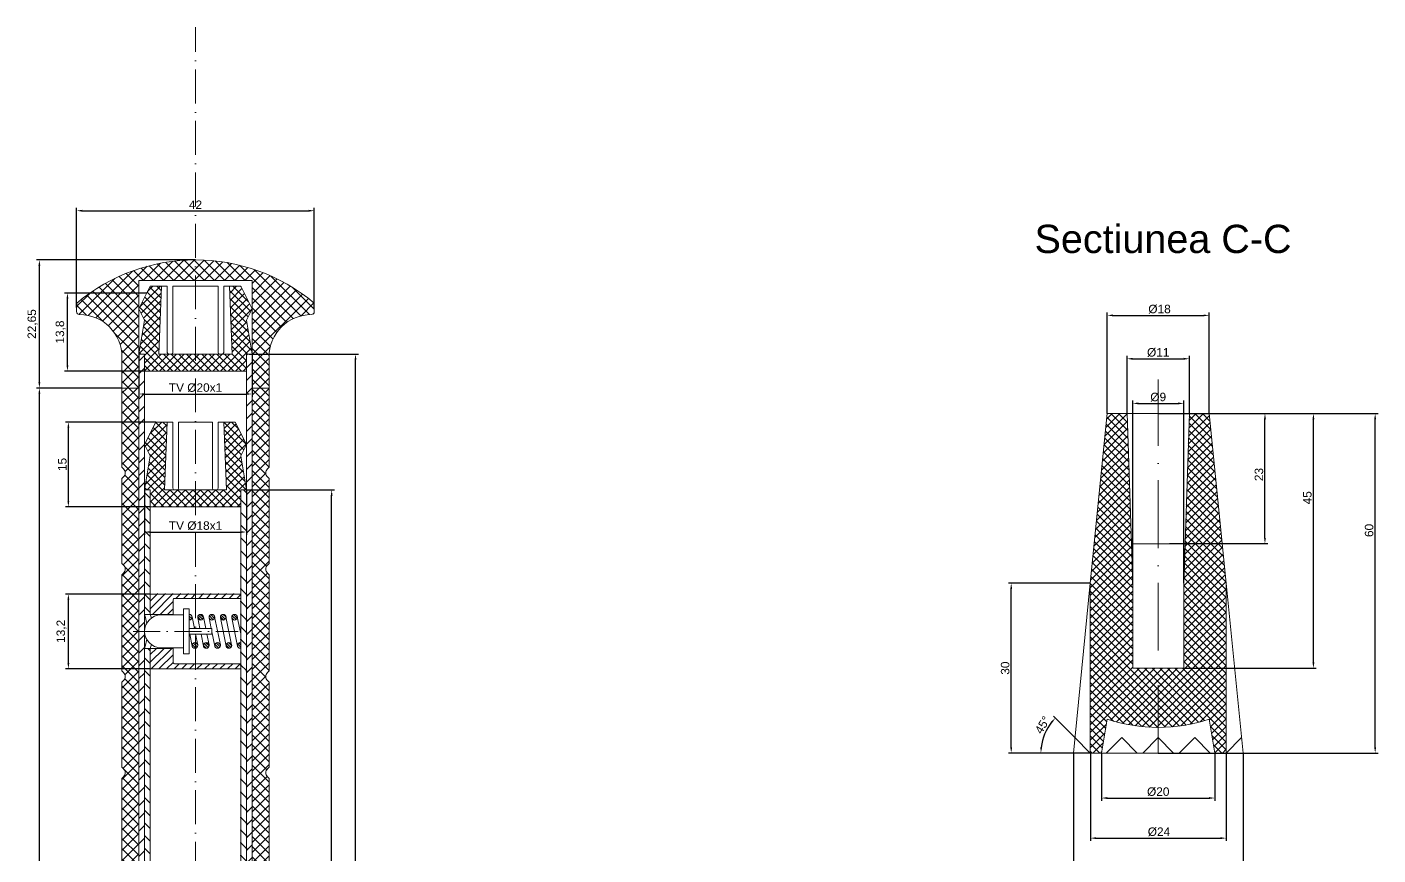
# Model space of a CAD drawing. Header units: millimetres. Extents: x -10 to 583, y -15 to 621.
# Drawn here: x -9.8 to 229, y 475 to 621.3 of the extents above; entities that cross this region are included whole.
import ezdxf

# ---------------------------------------------------------------- set-up
doc = ezdxf.new("R2010")
doc.units = ezdxf.units.MM
doc.header["$PDMODE"] = 34
doc.header["$PDSIZE"] = 0.5
doc.linetypes.add('ACAD_ISO10W100', pattern=[18, 12, -3, 0, -3])
for name, color, linetype, lineweight in [('Axe simetrie', 3, 'ACAD_ISO10W100', 9), ('Contur', 1, 'Continuous', 9), ('Cote', 162, 'Continuous', 5), ('Text', 6, 'Continuous', 5)]:
    doc.layers.add(name, color=color, linetype=linetype, lineweight=lineweight)
doc.layers.add('Hasuri', color=7, linetype='Continuous', lineweight=5, true_color=0xfbe704)
doc.styles.get("Standard").update_dxf_attribs({"font": 'arial.ttf'})
doc.dimstyles.new('Annotative', dxfattribs={"dimscale": 0, "dimtxt": 1.5, "dimasz": 1, "dimexe": 0.5, "dimexo": 0.01, "dimgap": 0.3, "dimtad": 1, "dimtxsty": 'Standard', "dimcen": 1, "dimadec": 0, "dimazin": 0, "dimtfac": 1, "dimtmove": 0, "dimatfit": 3, "dimfxl": 1, "dimarcsym": 0})

# ---------------------------------------------------------------- blocks, each defined once
blk = doc.blocks.new('*U624')
at = {"layer": 'Hasuri'}
h = blk.add_hatch(dxfattribs=at)
h.set_pattern_fill('ANSI37', color=256, scale=0.3)
h.paths.add_polyline_path([(1.5, 0), (2, 12), (0, 12), (-2, 8), (-1, 6), (-2, 0), (-1, 0), (-1, -3), (15, -3), (15, 0), (16, 0), (15, 6), (16, 8), (14, 12), (12, 12), (12.5, 0), (11, 0), (7, 0), (3, 0)])
at = {"layer": 'Contur'}
for p, q in [((-2, 8), (0, 12)), ((0, 12), (2, 12)), ((2, 12), (1.5, 0)), ((2, 12), (3, 12)), ((3, 12), (3, 0.3)), ((4, 0.3), (4, 12)), ((4, 12), (7, 12)), ((10, 12), (7, 12)), ((10, 0.3), (10, 12)), ((12, 12), (11, 12)), ((11, 12), (11, 0.3)), ((14, 12), (12, 12)), ((12, 12), (12.5, 0)), ((16, 8), (14, 12)), ((-1, 6), (-2, 8)), ((15, 6), (16, 8)), ((-2, 0), (-1, 6)), ((16, 0), (15, 6)), ((-2, 0), (-1, 0)), ((-1, 0), (-1, -3)), ((1.5, 0), (3, 0)), ((3, 0), (7, 0)), ((3.3, 0), (3.7, 0)), ((11, 0), (7, 0)), ((10.7, 0), (10.3, 0)), ((12.5, 0), (11, 0)), ((15, -3), (15, 0)), ((15, 0), (16, 0)), ((-1, -3), (15, -3))]:
    blk.add_line(p, q, dxfattribs=at)
for centre, start, end in [((3.3, 0.3), 180, 270), ((3.7, 0.3), 270, 0), ((10.3, 0.3), 180, 270), ((10.7, 0.3), 270, 0)]:
    blk.add_arc(centre, 0.3, start, end, dxfattribs=at)
blk = doc.blocks.new('*U625')
at = {"layer": 'Hasuri'}
h = blk.add_hatch(dxfattribs=at)
h.set_pattern_fill('ANSI37', color=256, scale=0.3)
h.paths.add_polyline_path([(0.5, 0), (1, 12), (-1, 12), (-3, 8), (-2, 6), (-3, 0), (-2, 0), (-2, -3), (16, -3), (16, 0), (17, 0), (16, 6), (17, 8), (15, 12), (13, 12), (13.5, 0), (12, 0), (7, 0), (2, 0)])
at = {"layer": 'Contur'}
for p, q in [((-3, 8), (-1, 12)), ((-1, 12), (1, 12)), ((1, 12), (0.5, 0)), ((1, 12), (2, 12)), ((2, 12), (2, 0.3)), ((3, 0.3), (3, 12)), ((3, 12), (7, 12)), ((11, 12), (7, 12)), ((11, 0.3), (11, 12)), ((13, 12), (12, 12)), ((12, 12), (12, 0.3)), ((15, 12), (13, 12)), ((13, 12), (13.5, 0)), ((17, 8), (15, 12)), ((-2, 6), (-3, 8)), ((16, 6), (17, 8)), ((-3, 0), (-2, 6)), ((17, 0), (16, 6)), ((-3, 0), (-2, 0)), ((-2, 0), (-2, -3)), ((0.5, 0), (2, 0)), ((2, 0), (7, 0)), ((2.3, 0), (2.7, 0)), ((12, 0), (7, 0)), ((11.7, 0), (11.3, 0)), ((13.5, 0), (12, 0)), ((16, -3), (16, 0)), ((16, 0), (17, 0)), ((-2, -3), (16, -3))]:
    blk.add_line(p, q, dxfattribs=at)
for centre, start, end in [((2.3, 0.3), 180, 270), ((2.7, 0.3), 270, 0), ((11.3, 0.3), 180, 270), ((11.7, 0.3), 270, 0)]:
    blk.add_arc(centre, 0.3, start, end, dxfattribs=at)
blk = doc.blocks.new('*D63')
at = {"layer": 'Cote', "color": 0, "lineweight": -2, "transparency": 16777216}
for p, q in [((175.41, 495.75), (171.62, 499.55)), ((175.14, 493.02), (168.91, 493.02))]:
    blk.add_line(p, q, dxfattribs=at)
blk.add_arc((178.15, 493.02), 8.74, 141.5605, 173.4395, dxfattribs=at)
at = {"layer": 'Cote', "color": 0, "lineweight": 25, "transparency": 16777216}
for points in [[(171.18, 498.56), (171.43, 498.34), (171.97, 499.2)], [(169.63, 494.01), (169.3, 494.03), (169.41, 493.02)]]:
    blk.add_solid(points, dxfattribs=at)
at = {"layer": 'Defpoints', "color": 0, "lineweight": 25, "transparency": 16777216}
for p in [(169.71, 495.28), (175.42, 495.75), (175.15, 493.02), (178.15, 493.02), (205.15, 493.02)]:
    blk.add_point(p, dxfattribs=at)
at = {"layer": 'Cote', "color": 0, "transparency": 16777216, "insert": (169.7, 497.98), "char_height": 1.5, "attachment_point": 5, "rotation": 59.5771}
blk.add_mtext('45°', dxfattribs=at)
blk = doc.blocks.new('*D64')
at = {"layer": 'Cote', "color": 0, "lineweight": -2, "transparency": 16777216}
for p, q in [((178.14, 523.02), (163.66, 523.02)), ((164.16, 494.02), (164.16, 522.02)), ((178.14, 493.02), (163.66, 493.02))]:
    blk.add_line(p, q, dxfattribs=at)
at = {"layer": 'Cote', "color": 0, "lineweight": 25, "transparency": 16777216}
for points in [[(164, 522.02), (164.33, 522.02), (164.16, 523.02)], [(164, 494.02), (164.33, 494.02), (164.16, 493.02)]]:
    blk.add_solid(points, dxfattribs=at)
at = {"layer": 'Defpoints', "color": 0, "lineweight": 25, "transparency": 16777216}
for p in [(164.16, 523.02), (178.15, 523.02), (178.15, 493.02)]:
    blk.add_point(p, dxfattribs=at)
at = {"layer": 'Cote', "color": 0, "transparency": 16777216, "insert": (163.1, 508.02), "char_height": 1.5, "attachment_point": 5, "rotation": 90}
blk.add_mtext('30', dxfattribs=at)
blk = doc.blocks.new('*D65')
at = {"layer": 'Cote', "color": 0, "lineweight": -2, "transparency": 16777216}
for p, q in [((180.15, 493.01), (180.15, 484.56)), ((200.15, 493.01), (200.15, 484.56)), ((181.15, 485.06), (199.15, 485.06))]:
    blk.add_line(p, q, dxfattribs=at)
at = {"layer": 'Cote', "color": 0, "lineweight": 25, "transparency": 16777216}
for points in [[(181.15, 485.23), (181.15, 484.89), (180.15, 485.06)], [(199.15, 485.23), (199.15, 484.89), (200.15, 485.06)]]:
    blk.add_solid(points, dxfattribs=at)
at = {"layer": 'Defpoints', "color": 0, "lineweight": 25, "transparency": 16777216}
for p in [(180.15, 493.02), (200.15, 493.02), (200.15, 485.06)]:
    blk.add_point(p, dxfattribs=at)
at = {"layer": 'Cote', "color": 0, "transparency": 16777216, "insert": (190.15, 486.17), "char_height": 1.5, "attachment_point": 5}
blk.add_mtext('%%C20', dxfattribs=at)
blk = doc.blocks.new('*D66')
at = {"layer": 'Cote', "color": 0, "lineweight": -2, "transparency": 16777216}
for p, q in [((178.15, 493.01), (178.15, 477.47)), ((202.15, 493.01), (202.15, 477.47)), ((179.15, 477.97), (201.15, 477.97))]:
    blk.add_line(p, q, dxfattribs=at)
at = {"layer": 'Cote', "color": 0, "lineweight": 25, "transparency": 16777216}
for points in [[(179.15, 478.14), (179.15, 477.81), (178.15, 477.97)], [(201.15, 478.14), (201.15, 477.81), (202.15, 477.97)]]:
    blk.add_solid(points, dxfattribs=at)
at = {"layer": 'Defpoints', "color": 0, "lineweight": 25, "transparency": 16777216}
for p in [(178.15, 493.02), (202.15, 493.02), (202.15, 477.97)]:
    blk.add_point(p, dxfattribs=at)
at = {"layer": 'Cote', "color": 0, "transparency": 16777216, "insert": (190.28, 479.08), "char_height": 1.5, "attachment_point": 5}
blk.add_mtext('%%C24', dxfattribs=at)
blk = doc.blocks.new('*D67')
at = {"layer": 'Cote', "color": 0, "lineweight": -2, "transparency": 16777216}
for p, q in [((175.15, 493.01), (175.15, 469.6)), ((205.15, 493.01), (205.15, 469.6)), ((176.15, 470.1), (204.15, 470.1))]:
    blk.add_line(p, q, dxfattribs=at)
at = {"layer": 'Cote', "color": 0, "lineweight": 25, "transparency": 16777216}
for points in [[(176.15, 470.26), (176.15, 469.93), (175.15, 470.1)], [(204.15, 470.26), (204.15, 469.93), (205.15, 470.1)]]:
    blk.add_solid(points, dxfattribs=at)
at = {"layer": 'Defpoints', "color": 0, "lineweight": 25, "transparency": 16777216}
for p in [(175.15, 493.02), (205.15, 493.02), (205.15, 470.1)]:
    blk.add_point(p, dxfattribs=at)
at = {"layer": 'Cote', "color": 0, "transparency": 16777216, "insert": (190.54, 471.2), "char_height": 1.5, "attachment_point": 5}
blk.add_mtext('%%C30', dxfattribs=at)
blk = doc.blocks.new('*D68')
at = {"layer": 'Cote', "color": 0, "lineweight": -2, "transparency": 16777216}
for p, q in [((185.65, 523.03), (185.65, 555.31)), ((186.65, 554.81), (193.65, 554.81)), ((194.65, 523.03), (194.65, 555.31))]:
    blk.add_line(p, q, dxfattribs=at)
at = {"layer": 'Cote', "color": 0, "lineweight": 25, "transparency": 16777216}
for points in [[(186.65, 554.98), (186.65, 554.64), (185.65, 554.81)], [(193.65, 554.98), (193.65, 554.64), (194.65, 554.81)]]:
    blk.add_solid(points, dxfattribs=at)
at = {"layer": 'Defpoints', "color": 0, "lineweight": 25, "transparency": 16777216}
for p in [(194.65, 554.81), (185.65, 523.02), (194.65, 523.02)]:
    blk.add_point(p, dxfattribs=at)
at = {"layer": 'Cote', "color": 0, "transparency": 16777216, "insert": (190.15, 555.92), "char_height": 1.5, "attachment_point": 5}
blk.add_mtext('%%C9', dxfattribs=at)
blk = doc.blocks.new('*D69')
at = {"layer": 'Cote', "color": 0, "lineweight": -2, "transparency": 16777216}
for p, q in [((184.65, 553.03), (184.65, 563.2)), ((185.65, 562.7), (194.65, 562.7)), ((195.65, 553.03), (195.65, 563.2))]:
    blk.add_line(p, q, dxfattribs=at)
at = {"layer": 'Cote', "color": 0, "lineweight": 25, "transparency": 16777216}
for points in [[(185.65, 562.87), (185.65, 562.53), (184.65, 562.7)], [(194.65, 562.87), (194.65, 562.53), (195.65, 562.7)]]:
    blk.add_solid(points, dxfattribs=at)
at = {"layer": 'Defpoints', "color": 0, "lineweight": 25, "transparency": 16777216}
for p in [(195.65, 562.7), (184.65, 553.02), (195.65, 553.02)]:
    blk.add_point(p, dxfattribs=at)
at = {"layer": 'Cote', "color": 0, "transparency": 16777216, "insert": (190.15, 563.81), "char_height": 1.5, "attachment_point": 5}
blk.add_mtext('%%C11', dxfattribs=at)
blk = doc.blocks.new('*D70')
at = {"layer": 'Cote', "color": 0, "lineweight": -2, "transparency": 16777216}
for p, q in [((181.15, 553.03), (181.15, 570.87)), ((199.15, 553.03), (199.15, 570.87)), ((182.15, 570.37), (198.15, 570.37))]:
    blk.add_line(p, q, dxfattribs=at)
at = {"layer": 'Cote', "color": 0, "lineweight": 25, "transparency": 16777216}
for points in [[(182.15, 570.53), (182.15, 570.2), (181.15, 570.37)], [(198.15, 570.53), (198.15, 570.2), (199.15, 570.37)]]:
    blk.add_solid(points, dxfattribs=at)
at = {"layer": 'Defpoints', "color": 0, "lineweight": 25, "transparency": 16777216}
for p in [(199.15, 570.37), (181.15, 553.02), (199.15, 553.02)]:
    blk.add_point(p, dxfattribs=at)
at = {"layer": 'Cote', "color": 0, "transparency": 16777216, "insert": (190.38, 571.47), "char_height": 1.5, "attachment_point": 5}
blk.add_mtext('%%C18', dxfattribs=at)
blk = doc.blocks.new('*D71')
at = {"layer": 'Cote', "color": 0, "lineweight": -2, "transparency": 16777216}
for p, q in [((194.66, 553.02), (218.08, 553.02)), ((217.58, 509.02), (217.58, 552.02)), ((194.66, 508.02), (218.08, 508.02))]:
    blk.add_line(p, q, dxfattribs=at)
at = {"layer": 'Cote', "color": 0, "lineweight": 25, "transparency": 16777216}
for points in [[(217.41, 552.02), (217.74, 552.02), (217.58, 553.02)], [(217.41, 509.02), (217.74, 509.02), (217.58, 508.02)]]:
    blk.add_solid(points, dxfattribs=at)
at = {"layer": 'Defpoints', "color": 0, "lineweight": 25, "transparency": 16777216}
for p in [(194.65, 553.02), (217.58, 553.02), (194.65, 508.02)]:
    blk.add_point(p, dxfattribs=at)
at = {"layer": 'Cote', "color": 0, "transparency": 16777216, "insert": (216.51, 538.13), "char_height": 1.5, "attachment_point": 5, "rotation": 90}
blk.add_mtext('45', dxfattribs=at)
blk = doc.blocks.new('*D72')
at = {"layer": 'Cote', "color": 0, "lineweight": -2, "transparency": 16777216}
for p, q in [((190.16, 553.02), (228.99, 553.02)), ((228.49, 494.02), (228.49, 552.02)), ((190.16, 493.02), (228.99, 493.02))]:
    blk.add_line(p, q, dxfattribs=at)
at = {"layer": 'Cote', "color": 0, "lineweight": 25, "transparency": 16777216}
for points in [[(228.32, 552.02), (228.65, 552.02), (228.49, 553.02)], [(228.32, 494.02), (228.65, 494.02), (228.49, 493.02)]]:
    blk.add_solid(points, dxfattribs=at)
at = {"layer": 'Defpoints', "color": 0, "lineweight": 25, "transparency": 16777216}
for p in [(190.15, 553.02), (228.49, 553.02), (190.15, 493.02)]:
    blk.add_point(p, dxfattribs=at)
at = {"layer": 'Cote', "color": 0, "transparency": 16777216, "insert": (227.42, 532.36), "char_height": 1.5, "attachment_point": 5, "rotation": 90}
blk.add_mtext('60', dxfattribs=at)
blk = doc.blocks.new('*D73')
at = {"layer": 'Cote', "color": 0, "lineweight": -2, "transparency": 16777216}
for p, q in [((192.16, 553.02), (209.51, 553.02)), ((209.01, 531.02), (209.01, 552.02)), ((192.16, 530.02), (209.51, 530.02))]:
    blk.add_line(p, q, dxfattribs=at)
at = {"layer": 'Cote', "color": 0, "lineweight": 25, "transparency": 16777216}
for points in [[(208.85, 552.02), (209.18, 552.02), (209.01, 553.02)], [(208.85, 531.02), (209.18, 531.02), (209.01, 530.02)]]:
    blk.add_solid(points, dxfattribs=at)
at = {"layer": 'Defpoints', "color": 0, "lineweight": 25, "transparency": 16777216}
for p in [(192.15, 553.02), (209.01, 553.02), (192.15, 530.02)]:
    blk.add_point(p, dxfattribs=at)
at = {"layer": 'Cote', "color": 0, "transparency": 16777216, "insert": (207.95, 542.24), "char_height": 1.5, "attachment_point": 5, "rotation": 90}
blk.add_mtext('23', dxfattribs=at)
blk = doc.blocks.new('*D81')
at = {"layer": 'Cote', "color": 0, "lineweight": -2, "transparency": 16777216}
for p, q in [((29.01, 539.52), (44.56, 539.52)), ((44.06, 85.52), (44.06, 538.52)), ((29.01, 84.52), (44.56, 84.52))]:
    blk.add_line(p, q, dxfattribs=at)
at = {"layer": 'Cote', "color": 0, "lineweight": 25, "transparency": 16777216}
for points in [[(43.9, 538.52), (44.23, 538.52), (44.06, 539.52)], [(43.9, 85.52), (44.23, 85.52), (44.06, 84.52)]]:
    blk.add_solid(points, dxfattribs=at)
at = {"layer": 'Defpoints', "color": 0, "lineweight": 25, "transparency": 16777216}
for p in [(29, 539.52), (44.06, 539.52), (29, 84.52)]:
    blk.add_point(p, dxfattribs=at)
at = {"layer": 'Cote', "color": 0, "transparency": 16777216, "insert": (43, 312.02), "char_height": 1.5, "attachment_point": 5, "rotation": 90}
blk.add_mtext('455', dxfattribs=at)
blk = doc.blocks.new('*D82')
at = {"layer": 'Cote', "color": 0, "lineweight": -2, "transparency": 16777216}
for p, q in [((29.51, 563.52), (48.78, 563.52)), ((48.28, 104.52), (48.28, 562.52)), ((30.01, 103.52), (48.78, 103.52))]:
    blk.add_line(p, q, dxfattribs=at)
at = {"layer": 'Cote', "color": 0, "lineweight": 25, "transparency": 16777216}
for points in [[(48.12, 562.52), (48.45, 562.52), (48.28, 563.52)], [(48.12, 104.52), (48.45, 104.52), (48.28, 103.52)]]:
    blk.add_solid(points, dxfattribs=at)
at = {"layer": 'Defpoints', "color": 0, "lineweight": 25, "transparency": 16777216}
for p in [(29.5, 563.52), (48.28, 563.52), (30, 103.52)]:
    blk.add_point(p, dxfattribs=at)
at = {"layer": 'Cote', "color": 0, "transparency": 16777216, "insert": (47.22, 333.52), "char_height": 1.5, "attachment_point": 5, "rotation": 90}
blk.add_mtext('460', dxfattribs=at)
blk = doc.blocks.new('*D85')
at = {"layer": 'Cote', "color": 0, "lineweight": -2, "transparency": 16777216}
for p, q in [((11.99, 521.12), (-2.97, 521.12)), ((-2.47, 508.92), (-2.47, 520.12)), ((11.99, 507.92), (-2.97, 507.92))]:
    blk.add_line(p, q, dxfattribs=at)
at = {"layer": 'Cote', "color": 0, "lineweight": 25, "transparency": 16777216}
for points in [[(-2.63, 520.12), (-2.3, 520.12), (-2.47, 521.12)], [(-2.63, 508.92), (-2.3, 508.92), (-2.47, 507.92)]]:
    blk.add_solid(points, dxfattribs=at)
at = {"layer": 'Defpoints', "color": 0, "lineweight": 25, "transparency": 16777216}
for p in [(-2.47, 521.12), (12, 521.12), (12, 507.92)]:
    blk.add_point(p, dxfattribs=at)
at = {"layer": 'Cote', "color": 0, "transparency": 16777216, "insert": (-3.67, 514.52), "char_height": 1.5, "attachment_point": 5, "rotation": 90}
blk.add_mtext('13,2', dxfattribs=at)
blk = doc.blocks.new('*D86')
at = {"layer": 'Cote', "color": 0, "lineweight": -2, "transparency": 16777216}
for p, q in [((12.99, 551.52), (-2.97, 551.52)), ((-2.47, 537.52), (-2.47, 550.52)), ((11.99, 536.52), (-2.97, 536.52))]:
    blk.add_line(p, q, dxfattribs=at)
at = {"layer": 'Cote', "color": 0, "lineweight": 25, "transparency": 16777216}
for points in [[(-2.63, 550.52), (-2.3, 550.52), (-2.47, 551.52)], [(-2.63, 537.52), (-2.3, 537.52), (-2.47, 536.52)]]:
    blk.add_solid(points, dxfattribs=at)
at = {"layer": 'Defpoints', "color": 0, "lineweight": 25, "transparency": 16777216}
for p in [(-2.47, 551.52), (13, 551.52), (12, 536.52)]:
    blk.add_point(p, dxfattribs=at)
at = {"layer": 'Cote', "color": 0, "transparency": 16777216, "insert": (-3.53, 544.02), "char_height": 1.5, "attachment_point": 5, "rotation": 90}
blk.add_mtext('15', dxfattribs=at)
blk = doc.blocks.new('*D87')
at = {"layer": 'Cote', "color": 0, "lineweight": -2, "transparency": 16777216}
for p, q in [((11.39, 574.32), (-3.13, 574.32)), ((-2.63, 561.52), (-2.63, 573.32)), ((10.99, 560.52), (-3.13, 560.52))]:
    blk.add_line(p, q, dxfattribs=at)
at = {"layer": 'Cote', "color": 0, "lineweight": 25, "transparency": 16777216}
for points in [[(-2.8, 573.32), (-2.47, 573.32), (-2.63, 574.32)], [(-2.8, 561.52), (-2.47, 561.52), (-2.63, 560.52)]]:
    blk.add_solid(points, dxfattribs=at)
at = {"layer": 'Defpoints', "color": 0, "lineweight": 25, "transparency": 16777216}
for p in [(-2.63, 574.32), (11.4, 574.32), (11, 560.52)]:
    blk.add_point(p, dxfattribs=at)
at = {"layer": 'Cote', "color": 0, "transparency": 16777216, "insert": (-3.83, 567.42), "char_height": 1.5, "attachment_point": 5, "rotation": 90}
blk.add_mtext('13,8', dxfattribs=at)
blk = doc.blocks.new('*D88')
at = {"layer": 'Cote', "color": 0, "lineweight": -2, "transparency": 16777216}
for p, q in [((6.99, 557.52), (-8.09, 557.52)), ((-7.59, 353.52), (-7.59, 556.52)), ((8.19, 352.52), (-8.09, 352.52))]:
    blk.add_line(p, q, dxfattribs=at)
at = {"layer": 'Cote', "color": 0, "lineweight": 25, "transparency": 16777216}
for points in [[(-7.76, 556.52), (-7.42, 556.52), (-7.59, 557.52)], [(-7.76, 353.52), (-7.42, 353.52), (-7.59, 352.52)]]:
    blk.add_solid(points, dxfattribs=at)
at = {"layer": 'Defpoints', "color": 0, "lineweight": 25, "transparency": 16777216}
for p in [(-7.59, 557.52), (7, 557.52), (8.2, 352.52)]:
    blk.add_point(p, dxfattribs=at)
at = {"layer": 'Cote', "color": 0, "transparency": 16777216, "insert": (-8.66, 455.02), "char_height": 1.5, "attachment_point": 5, "rotation": 90}
blk.add_mtext('205', dxfattribs=at)
blk = doc.blocks.new('*D89')
at = {"layer": 'Cote', "color": 0, "lineweight": -2, "transparency": 16777216}
for p, q in [((19.99, 580.17), (-8.09, 580.17)), ((-7.59, 558.52), (-7.59, 579.17)), ((6.99, 557.52), (-8.09, 557.52))]:
    blk.add_line(p, q, dxfattribs=at)
at = {"layer": 'Cote', "color": 0, "lineweight": 25, "transparency": 16777216}
for points in [[(-7.76, 579.17), (-7.42, 579.17), (-7.59, 580.17)], [(-7.76, 558.52), (-7.42, 558.52), (-7.59, 557.52)]]:
    blk.add_solid(points, dxfattribs=at)
at = {"layer": 'Defpoints', "color": 0, "lineweight": 25, "transparency": 16777216}
for p in [(-7.59, 580.17), (20, 580.17), (7, 557.52)]:
    blk.add_point(p, dxfattribs=at)
at = {"layer": 'Cote', "color": 0, "transparency": 16777216, "insert": (-8.79, 568.84), "char_height": 1.5, "attachment_point": 5, "rotation": 90}
blk.add_mtext('22,65', dxfattribs=at)
blk = doc.blocks.new('*D90')
at = {"layer": 'Cote', "color": 0, "lineweight": -2, "transparency": 16777216}
for p, q in [((-1.01, 571.78), (-1.01, 589.37)), ((-0.01, 588.87), (40, 588.87)), ((41, 571.78), (41, 589.37))]:
    blk.add_line(p, q, dxfattribs=at)
at = {"layer": 'Cote', "color": 0, "lineweight": 25, "transparency": 16777216}
for points in [[(-0.01, 589.03), (-0.01, 588.7), (-1.01, 588.87)], [(40, 589.03), (40, 588.7), (41, 588.87)]]:
    blk.add_solid(points, dxfattribs=at)
at = {"layer": 'Defpoints', "color": 0, "lineweight": 25, "transparency": 16777216}
for p in [(41, 588.87), (-1.01, 571.77), (41, 571.77)]:
    blk.add_point(p, dxfattribs=at)
at = {"layer": 'Cote', "color": 0, "transparency": 16777216, "insert": (20, 589.92), "char_height": 1.5, "width": 4.8325, "attachment_point": 5}
blk.add_mtext('{\\fArial|b0|i0|c238|p34;42}', dxfattribs=at)
blk = doc.blocks.new('*D92')
at = {"layer": 'Cote', "color": 0, "lineweight": -2, "transparency": 16777216}
for p, q in [((11, 539.51), (11, 531.58)), ((29, 539.51), (29, 531.58)), ((12, 532.08), (28, 532.08))]:
    blk.add_line(p, q, dxfattribs=at)
at = {"layer": 'Cote', "color": 0, "lineweight": 25, "transparency": 16777216}
for points in [[(12, 532.25), (12, 531.91), (11, 532.08)], [(28, 532.25), (28, 531.91), (29, 532.08)]]:
    blk.add_solid(points, dxfattribs=at)
at = {"layer": 'Defpoints', "color": 0, "lineweight": 25, "transparency": 16777216}
for p in [(11, 539.52), (29, 539.52), (29, 532.08)]:
    blk.add_point(p, dxfattribs=at)
at = {"layer": 'Cote', "color": 0, "transparency": 16777216, "insert": (20, 533.19), "char_height": 1.5, "attachment_point": 5}
blk.add_mtext('{\\fArial|b0|i0|c238|p34;TV %%C}18{\\fArial|b0|i0|c238|p34;x1}', dxfattribs=at)
blk = doc.blocks.new('*D93')
at = {"layer": 'Cote', "color": 0, "lineweight": -2, "transparency": 16777216}
for p, q in [((10, 563.51), (10, 555.97)), ((30, 563.51), (30, 555.97)), ((11, 556.47), (29, 556.47))]:
    blk.add_line(p, q, dxfattribs=at)
at = {"layer": 'Cote', "color": 0, "lineweight": 25, "transparency": 16777216}
for points in [[(11, 556.64), (11, 556.31), (10, 556.47)], [(29, 556.64), (29, 556.31), (30, 556.47)]]:
    blk.add_solid(points, dxfattribs=at)
at = {"layer": 'Defpoints', "color": 0, "lineweight": 25, "transparency": 16777216}
for p in [(10, 563.52), (30, 563.52), (30, 556.47)]:
    blk.add_point(p, dxfattribs=at)
at = {"layer": 'Cote', "color": 0, "transparency": 16777216, "insert": (20, 557.58), "char_height": 1.5, "attachment_point": 5}
blk.add_mtext('{\\fArial|b0|i0|c238|p34;TV %%C}20{\\fArial|b0|i0|c238|p34;x1}', dxfattribs=at)

msp = doc.modelspace()

# ---------------------------------------------------------------- hatches: boundary and pattern name
at = {"layer": 'Hasuri'}
h = msp.add_hatch(dxfattribs=at)
h.set_pattern_fill('ANSI37', color=256, scale=0.4)
h.paths.add_polyline_path([(10, 576.519), (20, 576.519), (20, 580.168, 0.1764631), (-1, 572.519), (-1.024, 571.027, 0.4197207), (-0.522, 570.519, -0.4150765), (7, 563.019), (7, 557.519), (10, 557.519), (10, 563.519)])
h.paths.add_polyline_path([(20, 580.168), (20, 576.519), (30, 576.519), (30, 563.519), (30, 557.519), (33, 557.519), (33, 563.019, -0.4142136), (40.5, 570.519, 0.4142136), (41, 571.019), (41, 572.519, 0.1764631)])
h = msp.add_hatch(dxfattribs=at)
h.set_pattern_fill('ANSI31', color=256, scale=0.5)
h.paths.add_polyline_path([(30, 563.519), (29, 563.519), (29, 103.519), (30, 103.519)])
h.paths.add_polyline_path([(11, 127.519), (10, 127.519), (10, 103.519), (11, 103.519)])
h.paths.add_polyline_path([(11, 177.519), (10, 177.519), (10, 133.519), (11, 133.519)])
h.paths.add_polyline_path([(11, 227.519), (10, 227.519), (10, 183.519), (11, 183.519)])
h.paths.add_polyline_path([(11, 277.519), (10, 277.519), (10, 233.519), (11, 233.519)])
h.paths.add_polyline_path([(11, 327.519), (10, 327.519), (10, 283.519), (11, 283.519)])
h.paths.add_polyline_path([(11, 539.519), (11, 563.519), (10, 563.519), (10, 333.519), (11, 333.519)])
h = msp.add_hatch(dxfattribs=at)
h.set_pattern_fill('ANSI37', color=256, scale=0.4)
h.paths.add_polyline_path([(10, 557.519), (7, 557.519), (7, 543.519), (7.293, 543.226, -0.4142136), (7.293, 541.812), (7, 541.519), (7, 526.519), (7.293, 526.226, -0.4142136), (7.293, 524.812), (7, 524.519), (7, 507.519), (7.293, 507.226, -0.4142136), (7.293, 505.812), (7, 505.519), (7, 490.519), (7.293, 490.226, -0.4142136), (7.293, 488.812), (7, 488.519), (7, 473.519), (7.293, 473.226, -0.3702182), (7.392, 471.927, 0.0473956), (6.423, 470.303), (2.556, 462.162, 0.2254305), (2.556, 460.875), (6.033, 453.555, -0.1113185), (7, 449.264), (8.203, 352.519), (10, 352.519)])
h.paths.add_polyline_path([(33.577, 470.303, 0.0473956), (32.608, 471.927, -0.3702182), (32.707, 473.226), (33, 473.519), (33, 488.519), (32.707, 488.812, -0.4142136), (32.707, 490.226), (33, 490.519), (33, 505.519), (32.707, 505.812, -0.4142136), (32.707, 507.226), (33, 507.519), (33, 524.519), (32.707, 524.812, -0.4142136), (32.707, 526.226), (33, 526.519), (33, 541.519), (32.707, 541.812, -0.4142136), (32.707, 543.226), (33, 543.519), (33, 557.519), (30, 557.519), (30, 352.519), (32, 352.519), (33, 449.264, -0.1113185), (33.967, 453.555), (37.444, 460.875, 0.2254305), (37.444, 462.162)])
h = msp.add_hatch(dxfattribs=at)
h.set_pattern_fill('ANSI37', color=256, scale=0.3)
h.set_pattern_definition([(45, (-251.8523, 433.018), (-0.6735192, 0.6735192), []), (135, (-251.8523, 433.018), (-0.6735192, -0.6735192), [])])
edge = h.paths.add_edge_path()
edge.add_line((185.648, 523.018), (184.648, 553.018))
edge.add_line((184.648, 553.018), (181.148, 553.018))
edge.add_line((181.148, 553.018), (178.148, 523.018))
edge.add_line((178.148, 523.018), (178.148, 493.018))
edge.add_line((178.148, 493.018), (180.148, 493.018))
edge.add_line((180.148, 493.018), (181.148, 499.007))
edge.add_arc((190.177, 526.203), 28.656, 251.63354, 269.94161)
edge.add_line((190.148, 497.548), (190.148, 508.018))
edge.add_line((190.148, 508.018), (185.648, 508.018))
edge.add_line((185.648, 508.018), (185.648, 523.018))
edge = h.paths.add_edge_path()
edge.add_line((202.148, 523.018), (199.148, 553.018))
edge.add_line((199.148, 553.018), (195.648, 553.018))
edge.add_line((195.648, 553.018), (194.648, 523.018))
edge.add_line((194.648, 523.018), (194.648, 508.018))
edge.add_line((194.648, 508.018), (190.148, 508.018))
edge.add_line((190.148, 508.018), (190.148, 497.548))
edge.add_arc((190.177, 526.203), 28.656, 269.94161, 288.24336)
edge.add_line((199.148, 498.988), (200.148, 493.018))
edge.add_line((200.148, 493.018), (202.148, 493.018))
edge.add_line((202.148, 493.018), (202.148, 523.018))
h = msp.add_hatch(dxfattribs=at)
h.set_pattern_fill('ANSI31', color=256, scale=0.5, angle=90)
h.paths.add_polyline_path([(12, 539.519), (11, 539.519), (11, 537.982), (12, 538.042)])
h.paths.add_polyline_path([(12, 538.042), (11, 537.982), (11, 527.489), (12, 527.471)])
h.paths.add_polyline_path([(12, 527.471), (11, 527.489), (11, 519.509), (12, 519.511)])
h.paths.add_polyline_path([(12, 519.511), (11, 519.509), (11, 517.519), (12, 517.519)])
h.paths.add_polyline_path([(11.848, 517.519), (12, 517.519), (11, 517.519), (11.5, 517.519)])
h.paths.add_polyline_path([(11.885, 511.519), (11.269, 511.519), (11, 511.519), (12, 511.519)])
h.paths.add_polyline_path([(12, 511.519), (11, 511.519), (11, 503.135), (12, 503.136)])
h.paths.add_polyline_path([(12, 503.136), (11, 503.135), (11, 498.113), (12, 498.115)])
h.paths.add_polyline_path([(12, 498.115), (11, 498.113), (11, 481.993), (12, 481.995)])
h.paths.add_polyline_path([(12, 481.995), (11, 481.993), (11, 469.255), (12, 469.244)])
h.paths.add_polyline_path([(12, 469.244), (11, 469.255), (11, 455.519), (12, 455.519)])
h.paths.add_polyline_path([(12, 443.447), (11, 443.447), (11, 426.763), (12, 426.763)])
h.paths.add_polyline_path([(12, 455.519), (11, 455.519), (11, 443.447), (12, 443.447)])
h.paths.add_polyline_path([(12, 426.763), (11, 426.763), (11, 406.167), (12, 406.167)])
h.paths.add_polyline_path([(12, 406.167), (11, 406.167), (11, 394.634), (12, 394.629)])
h.paths.add_polyline_path([(12, 394.629), (11, 394.634), (11, 384.519), (12, 384.519)])
h.paths.add_polyline_path([(12, 384.519), (11, 384.519), (11, 376.138), (12, 376.133)])
h.paths.add_polyline_path([(12, 376.133), (11, 376.138), (11, 365.704), (12, 365.704)])
h.paths.add_polyline_path([(12, 365.704), (11, 365.704), (11, 346.519), (12, 346.519)])
h.paths.add_polyline_path([(12, 346.519), (11, 346.519), (11, 332.118), (12, 332.118)])
h.paths.add_polyline_path([(12, 332.118), (11, 332.118), (11, 310.967), (12, 310.968)])
h.paths.add_polyline_path([(12, 310.968), (11, 310.967), (11, 291.864), (12, 291.864)])
h.paths.add_polyline_path([(12, 291.864), (11, 291.864), (11, 276.261), (12, 276.262)])
h.paths.add_polyline_path([(12, 276.262), (11, 276.261), (11, 262.519), (12, 262.519)])
h.paths.add_polyline_path([(12, 262.519), (11, 262.519), (11, 259.728), (12, 259.728)])
h.paths.add_polyline_path([(12, 259.728), (11, 259.728), (11, 239.846), (12, 239.847)])
h.paths.add_polyline_path([(12, 239.847), (11, 239.846), (11, 228.103), (12, 228.103)])
h.paths.add_polyline_path([(12, 228.103), (11, 228.103), (11, 204.645), (12, 204.594)])
h.paths.add_polyline_path([(12, 204.594), (11, 204.645), (11, 194.021), (12, 194.021)])
h.paths.add_polyline_path([(12, 194.021), (11, 194.021), (11, 173.027), (12, 173.044)])
h.paths.add_polyline_path([(12, 173.044), (11, 173.027), (11, 161.429), (12, 161.429)])
h.paths.add_polyline_path([(12, 161.429), (11, 161.429), (11, 153.393), (12, 153.367)])
h.paths.add_polyline_path([(12, 153.367), (11, 153.393), (11, 143.006), (12, 142.913)])
h.paths.add_polyline_path([(12, 142.913), (11, 143.006), (11, 135.007), (12, 134.983)])
h.paths.add_polyline_path([(12, 134.983), (11, 135.007), (11, 128.519), (12, 128.519)])
h.paths.add_polyline_path([(12, 128.519), (11, 128.519), (11, 121.419), (12, 121.431)])
h.paths.add_polyline_path([(12, 121.431), (11, 121.419), (11, 115.866), (12, 115.866)])
h.paths.add_polyline_path([(12, 115.866), (11, 115.866), (11, 115.519), (11, 114.519), (12, 114.519)])
h.paths.add_polyline_path([(12, 108.519), (11, 108.519), (11, 105.998), (12, 106.083)])
h.paths.add_polyline_path([(12, 106.083), (11, 105.998), (11, 94.495), (12, 94.65)])
h.paths.add_polyline_path([(12, 94.65), (11, 94.495), (11, 87.945), (12, 88.011)])
h.paths.add_polyline_path([(12, 88.011), (11, 87.945), (11, 84.519), (12, 84.519)])
h = msp.add_hatch(dxfattribs=at)
h.set_pattern_fill('ANSI31', color=256, scale=0.5, angle=90)
h.paths.add_polyline_path([(29, 539.519), (28, 539.519), (27.996, 84.509), (28.991, 84.519)])
h.paths.add_polyline_path([(28.991, 84.519), (27.996, 84.509), (28, 528.726), (29, 528.727)])
h.paths.add_polyline_path([(29, 528.727), (28, 528.726), (28, 84.519), (29, 84.519)], flags=17)
h = msp.add_hatch(dxfattribs=at)
h.set_pattern_fill('ANSI31', color=256, scale=0.3, angle=180)
edge = h.paths.add_edge_path()
edge.add_line((12, 511.519), (12, 510.249))
edge.add_line((12, 510.249), (12, 507.947))
edge.add_line((12, 507.947), (15.166, 507.947))
edge.add_line((15.166, 507.947), (28, 507.947))
edge.add_line((28, 507.947), (28, 508.81))
edge.add_line((28, 508.81), (16.273, 508.81))
edge.add_arc((16.273, 509.054), 0.244, 180, 270, ccw=False)
edge.add_line((16.029, 509.054), (16.029, 511.519))
edge.add_line((16.029, 511.519), (12, 511.519))
edge = h.paths.add_edge_path()
edge.add_line((16.029, 517.519), (16.029, 520.077))
edge.add_arc((16.273, 520.077), 0.244, 90, 180, ccw=False)
edge.add_line((16.273, 520.321), (28, 520.321))
edge.add_line((28, 520.321), (28, 521.184))
edge.add_line((28, 521.184), (15.166, 521.184))
edge.add_line((15.166, 521.184), (12, 521.184))
edge.add_line((12, 521.184), (12, 518.882))
edge.add_line((12, 518.882), (12, 517.519))
edge.add_line((12, 517.519), (16.029, 517.519))
h = msp.add_hatch(dxfattribs=at)
h.set_pattern_fill('ANSI31', color=256, scale=0.1, angle=90)
h.paths.add_polyline_path([(20, 512.516, 0.4744979), (19.4, 512.027, 0.4744979), (20, 511.537)])
h.paths.add_polyline_path([(20.4, 512.027, 0.356394), (20, 512.516), (20, 511.537, 0.356394)])
h.paths.add_polyline_path([(18.9, 517.519), (18.9, 516.519, 0.9917915)])
h.paths.add_polyline_path([(21.396, 517.019, 1), (20.396, 517.019, 1)])
h.paths.add_polyline_path([(21.4, 512.027, 1), (22.4, 512.027, 1)])
h.paths.add_polyline_path([(24.4, 512.027, 1), (23.4, 512.027, 1)])
h.paths.add_polyline_path([(22.396, 517.019, 1), (23.396, 517.019, 1)])
h.paths.add_polyline_path([(25.396, 517.019, 1), (24.396, 517.019, 1)])
h.paths.add_polyline_path([(26.4, 512.027, 1), (25.4, 512.027, 1)])
h.paths.add_polyline_path([(28, 512.516, 1.2247449), (28, 511.537)])
h.paths.add_polyline_path([(27.396, 517.019, 1), (26.396, 517.019, 1)])

# ---------------------------------------------------------------- linework, layer by layer
at = {"layer": 'Axe simetrie', "ltscale": 0.5}
msp.add_line((20, 7.24), (20, 621.336), dxfattribs=at)
at = {"layer": 'Axe simetrie'}
msp.add_line((190.148, 493.018), (190.148, 559.018), dxfattribs=at)
at = {"layer": 'Axe simetrie', "ltscale": 0.4}
msp.add_line((8.981, 514.519), (27.544, 514.519), dxfattribs=at)
at = {"layer": 'Contur'}
for p, q in [((181.148, 553.018), (184.648, 553.018)), ((184.648, 553.018), (185.648, 523.018)), ((184.648, 553.018), (195.648, 553.018)), ((195.648, 553.018), (194.648, 523.018)), ((195.648, 553.018), (199.148, 553.018)), ((28, 539.519), (28, 84.519)), ((29, 84.519), (29, 539.519)), ((178.148, 523.018), (175.148, 493.018)), ((178.148, 493.018), (178.148, 523.018)), ((202.148, 493.018), (202.148, 523.018)), ((205.148, 493.018), (202.148, 523.018)), ((12, 518.019), (12, 518.882)), ((28, 509.961), (28, 519.17)), ((12, 517.519), (11, 517.519)), ((12, 511.519), (11, 511.519)), ((180.148, 493.018), (181.148, 499.007)), ((199.148, 498.988), (200.148, 493.018)), ((178.148, 493.018), (175.42, 495.745)), ((180.966, 493.018), (183.693, 495.745)), ((186.42, 493.018), (183.693, 495.745)), ((187.42, 493.018), (190.148, 495.745)), ((192.875, 493.018), (190.148, 495.745)), ((193.875, 493.018), (196.602, 495.745)), ((199.33, 493.018), (196.602, 495.745)), ((202.148, 493.018), (204.875, 495.745)), ((175.148, 493.018), (205.148, 493.018))]:
    msp.add_line(p, q, dxfattribs=at)
for points in [[(10, 563.519), (10, 576.519), (30, 576.519), (30, 563.519)], [(10, 333.519), (10, 563.519), (11, 563.519), (11, 103.519)], [(29, 103.519), (30, 103.519), (30, 563.519), (29, 563.519), (29, 103.519)], [(181.148, 553.018), (178.148, 523.018)], [(199.148, 553.018), (202.148, 523.018)], [(11, 115.519), (11, 539.519), (12, 539.519), (12, 517.519)], [(185.648, 508.018), (185.648, 530.018), (194.648, 530.018), (194.648, 508.018)], [(12, 518.882), (12, 521.119), (15.166, 521.119)], [(15.174, 521.119), (28, 521.119)], [(28, 520.321), (28, 521.184)], [(17.9, 514.519), (17.9, 517.519), (17.9, 518.519), (18.9, 518.519), (18.9, 514.519), (18.9, 510.519), (17.9, 510.519), (17.9, 511.519)], [(17.9, 517.419), (13.9, 517.419)], [(19.808, 515.019), (19.387, 517.115)], [(20.788, 515.019), (20.406, 516.918)], [(21.808, 515.019), (21.387, 517.115)], [(22.788, 515.019), (22.406, 516.918)], [(24.39, 512.125), (23.387, 517.115)], [(25.41, 511.928), (24.406, 516.918)], [(26.39, 512.125), (25.387, 517.115)], [(27.41, 511.928), (26.406, 516.918)], [(28, 514.065), (27.387, 517.115)], [(17.9, 511.519), (17.9, 514.519)], [(18.9, 514.519), (18.9, 515.019), (22.9, 515.019), (22.9, 514.019), (18.9, 514.019)], [(19.41, 511.928), (18.989, 514.019)], [(20.39, 512.125), (20.009, 514.019)], [(21.41, 511.928), (20.989, 514.019)], [(22.39, 512.125), (22.009, 514.019)], [(23.41, 511.928), (22.9, 514.463)], [(12, 511.519), (12, 84.519), (11, 84.519)], [(12, 511.112), (12, 510.249)], [(13.9, 511.619), (17.9, 511.619)], [(12, 510.249), (12, 507.919), (15.166, 507.919)], [(28, 507.947), (28, 508.81)], [(15.166, 507.919), (28, 507.919)], [(190.148, 508.018), (194.648, 508.018), (185.648, 508.018)]]:
    msp.add_lwpolyline(points, dxfattribs=at)
for points in [[(10, 557.519), (7, 557.519), (7, 563.019, 0.4142136), (-0.5, 570.519), (-0.524, 570.519, -0.418834), (-1.024, 571.027), (-1, 572.519)], [(41, 572.519), (41, 571.019, -0.4142136), (40.5, 570.519), (40.5, 570.519, 0.4142136), (33, 563.019), (33, 557.519), (30, 557.519)], [(7, 473.519), (7, 488.519), (7.293, 488.812, 0.4142136), (7.293, 490.226), (7, 490.519), (7, 505.519), (7.293, 505.812, 0.4142136), (7.293, 507.226), (7, 507.519), (7, 524.519), (7.293, 524.812, 0.4142136), (7.293, 526.226), (7, 526.519), (7, 541.519), (7.293, 541.812, 0.4142136), (7.293, 543.226), (7, 543.519), (7, 557.519), (10, 557.519), (10, 352.519)], [(33, 473.519), (33, 488.519), (32.707, 488.812, -0.4142136), (32.707, 490.226), (33, 490.519), (33, 505.519), (32.707, 505.812, -0.4142136), (32.707, 507.226), (33, 507.519), (33, 524.519), (32.707, 524.812, -0.4142136), (32.707, 526.226), (33, 526.519), (33, 541.519), (32.707, 541.812, -0.4142136), (32.707, 543.226), (33, 543.519), (33, 557.519), (30, 557.519), (30, 352.519)], [(12, 517.519), (16.029, 517.519), (16.029, 520.077, -0.4142136), (16.273, 520.321), (28, 520.321), (28, 519.17)], [(12, 511.519), (16.029, 511.519), (16.029, 509.054, 0.4142136), (16.273, 508.81), (28, 508.81), (28, 509.961)]]:
    msp.add_lwpolyline(points, format="xyb", dxfattribs=at)
for centre in [(20.896, 517.019), (22.896, 517.019), (24.896, 517.019), (26.896, 517.019), (19.9, 512.027), (21.9, 512.027), (23.9, 512.027), (25.9, 512.027)]:
    msp.add_circle(centre, 0.5, dxfattribs=at)
for centre, radius, start, end in [((20, 547.519), 32.65, 49.96974, 130.03026), ((1.817, 514.519), 9.661, 8.46304, 18.09193), ((13.9, 514.519), 2.9, 90, 270), ((2.817, 514.519), 9.661, 14.02892, 18.09193), ((18.896, 517.019), 0.5, 270.47225, 89.52775), ((1.817, 514.519), 9.661, 341.90807, 351.53696), ((2.817, 514.519), 9.661, 341.90807, 345.97108), ((27.9, 512.027), 0.5, 78.46304, 281.53696), ((190.177, 526.203), 28.656, 251.63354, 288.24336)]:
    msp.add_arc(centre, radius, start, end, dxfattribs=at)
at = {"layer": 'Cote'}
for p, q in [((190.148, 493.018), (180.148, 493.018)), ((180.148, 493.018), (200.148, 493.018))]:
    msp.add_line(p, q, dxfattribs=at)

# ---------------------------------------------------------------- block references
at = {"layer": 'Hasuri'}
for name, p in [('*U625', (13, 563.519)), ('*U624', (13, 539.519))]:
    msp.add_blockref(name, p, dxfattribs=at)

# ---------------------------------------------------------------- texts
at = {"layer": 'Text', "insert": (168.29, 586.39), "char_height": 5, "attachment_point": 1}
msp.add_mtext_dynamic_manual_height_columns('Sectiunea C-C', width=45.75558, gutter_width=12.5, heights=[0], dxfattribs=at)

# ---------------------------------------------------------------- dimensions: what is measured, and where the dimension line sits
at = {"layer": 'Cote'}
for base, p1, p2, text, picture, middle in [((41, 588.868), (-1.012, 571.773), (41, 571.769), '{\\fArial|b0|i0|c238|p34;42}', '*D90', (20, 588.868)), ((199.148, 570.365), (181.148, 553.018), (199.148, 553.018), '%%C<>', '*D70', (190.383, 570.365)), ((195.648, 562.702), (184.648, 553.018), (195.648, 553.018), '%%C<>', '*D69', (190.148, 562.702)), ((194.648, 554.808), (185.648, 523.018), (194.648, 523.018), '%%C9', '*D68', (190.148, 554.808)), ((29, 532.08), (11, 539.519), (29, 539.519), '{\\fArial|b0|i0|c238|p34;TV %%C}<>{\\fArial|b0|i0|c238|p34;x1}', '*D92', (20, 532.08)), ((205.148, 470.096), (175.148, 493.018), (205.148, 493.018), '%%C<>', '*D67', (190.544, 470.096)), ((202.148, 477.972), (178.148, 493.018), (202.148, 493.018), '%%C<>', '*D66', (190.282, 477.972)), ((200.148, 485.061), (180.148, 493.018), (200.148, 493.018), '%%C<>', '*D65', (190.15, 485.061))]:
    dim = msp.add_linear_dim(base=base, p1=p1, p2=p2, text=text, dimstyle='Annotative', dxfattribs=at)
    dim.commit()
    dim.dimension.update_dxf_attribs({"geometry": picture, "text_midpoint": middle, "dimtype": 160})
for base, p1, p2, picture, middle in [((-7.59, 580.168), (7, 557.519), (20, 580.168), '*D89', (-8.792, 568.843)), ((-2.633, 574.319), (11, 560.519), (11.4, 574.319), '*D87', (-3.835, 567.419)), ((48.282, 563.519), (30, 103.519), (29.5, 563.519), '*D82', (47.216, 333.519)), ((-7.59, 557.519), (8.203, 352.519), (7, 557.519), '*D88', (-8.656, 455.019))]:
    dim = msp.add_linear_dim(base=base, p1=p1, p2=p2, angle=90, dimstyle='Annotative', dxfattribs=at)
    dim.commit()
    dim.dimension.update_dxf_attribs({"geometry": picture, "text_midpoint": middle})
dim = msp.add_linear_dim(base=(30, 556.473), p1=(10, 563.519), p2=(30, 563.519), text='{\\fArial|b0|i0|c238|p34;TV %%C}<>{\\fArial|b0|i0|c238|p34;x1}', dimstyle='Annotative', dxfattribs=at)
dim.commit()
dim.dimension.update_dxf_attribs({"geometry": '*D93', "text_midpoint": (20, 557.581)})
for base, p1, p2, picture, middle in [((228.486, 553.018), (190.148, 493.018), (190.148, 553.018), '*D72', (228.486, 532.365)), ((209.015, 553.018), (192.148, 530.018), (192.148, 553.018), '*D73', (209.015, 542.24)), ((217.575, 553.018), (194.648, 508.018), (194.648, 553.018), '*D71', (217.575, 538.125)), ((-2.467, 551.519), (12, 536.519), (13, 551.519), '*D86', (-2.467, 544.019)), ((44.065, 539.519), (29, 84.519), (29, 539.519), '*D81', (44.065, 312.019)), ((164.162, 523.018), (178.148, 493.018), (178.148, 523.018), '*D64', (164.162, 508.018)), ((-2.467, 521.119), (12, 507.919), (12, 521.119), '*D85', (-2.467, 514.519))]:
    dim = msp.add_linear_dim(base=base, p1=p1, p2=p2, angle=90, dimstyle='Annotative', dxfattribs=at)
    dim.commit()
    dim.dimension.update_dxf_attribs({"geometry": picture, "text_midpoint": middle, "dimtype": 160})
dim = msp.add_angular_dim_2l(base=(169.707, 495.28), line1=((175.148, 493.018), (205.148, 493.018)), line2=((178.148, 493.018), (175.42, 495.745)), dimstyle='Annotative', dxfattribs=at)
dim.commit()
dim.dimension.update_dxf_attribs({"geometry": '*D63', "text_midpoint": (170.613, 497.443), "dimtype": 162})

doc.saveas('drawing.dxf')
